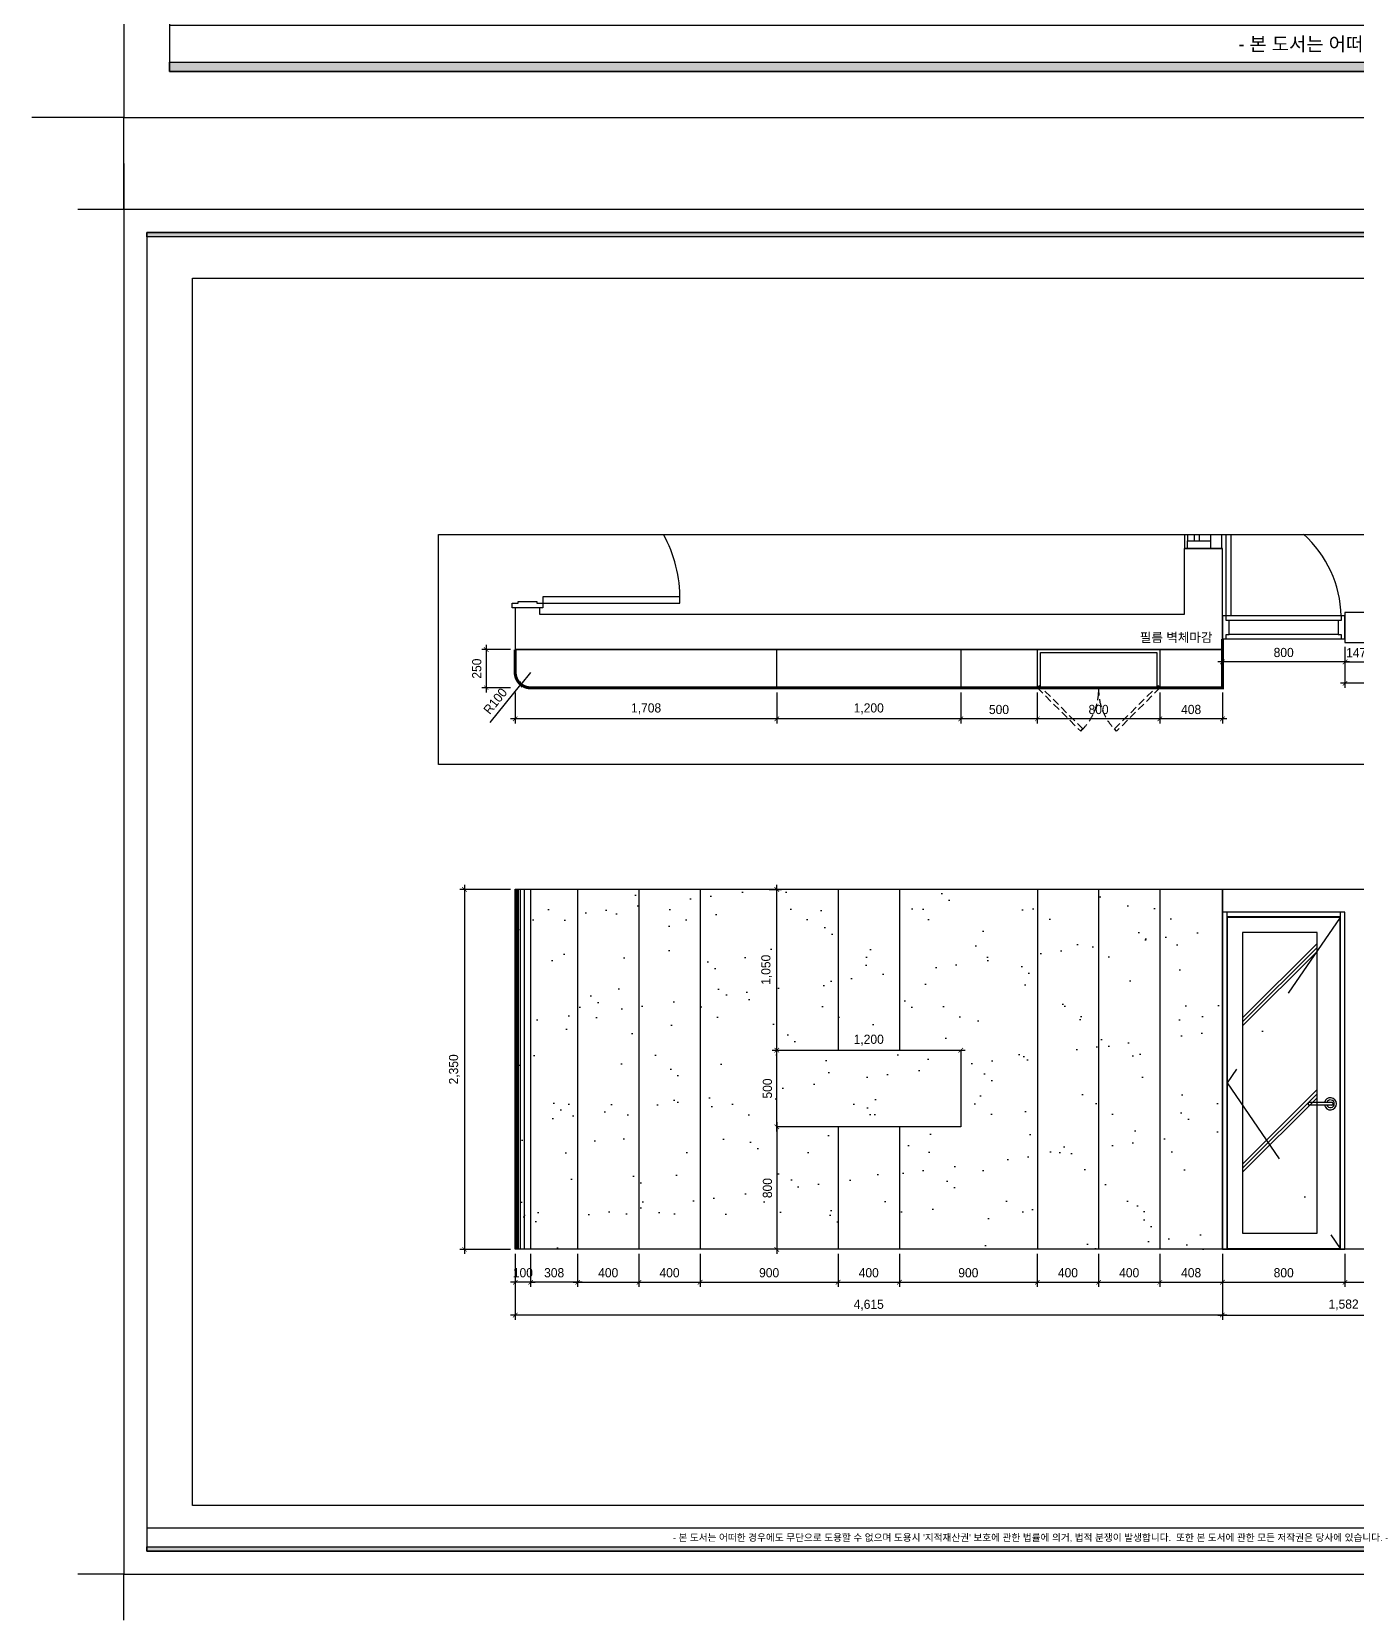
# Model space of a CAD drawing. Header units: millimetres. Extents: x 236955 to 308542, y 30900 to 88969.
# Drawn here: x 256342 to 264985, y 48020 to 58389 of the extents above; entities that cross this region are included whole.
import ezdxf
from ezdxf.enums import TextEntityAlignment as Align

# ---------------------------------------------------------------- set-up
doc = ezdxf.new("R2010")
doc.units = ezdxf.units.MM
doc.header["$LTSCALE"] = 100
doc.header["$PDMODE"] = 3
doc.linetypes.add('DASHED', pattern=[0.75, 0.5, -0.25])
doc.linetypes.add('DH-CEN2', pattern=[12, 6, -3, 0, -3])
doc.layers.get('DEFPOINTS').update_dxf_attribs({"color": 248})
for name, color, linetype in [('03-WAL NEW', 3, 'Continuous'), ('06-FUR', 6, 'Continuous'), ('07-DIM WAL', 5, 'Continuous'), ('_LIBR', 4, 'Continuous'), ('CO-DO-FR', 7, 'Continuous'), ('CO-DOOR', 8, 'Continuous'), ('F-WALL1', 2, 'Continuous'), ('F-WIN', 4, 'Continuous'), ('FORM(YOURNAME)-1', 1, 'Continuous'), ('FORM(YOURNAME)-11', 1, 'Continuous'), ('FUR', 8, 'DASHED'), ('설비', 140, 'Continuous')]:
    doc.layers.add(name, color=color, linetype=linetype)
doc.styles.add('HY 울릉도 L', font='')
doc.styles.add('YOURNAME', font='HY울릉도M.TTF')
doc.styles.add('코레일둥고', font='Korail_Round_Gothic_Medium.ttf')
doc.styles.get('HY 울릉도 L').set_extended_font_data('HY울릉도L')
doc.dimstyles.new('30', dxfattribs={"dimscale": 30, "dimtxt": 2, "dimasz": 1, "dimexe": 1, "dimexo": 1, "dimgap": 1, "dimtad": 1, "dimdec": 0, "dimrnd": 0.05, "dimdsep": 46, "dimlunit": 6, "dimtxsty": 'HY 울릉도 L', "dimblk": 'ARCHTICK', "dimcen": 2.5, "dimdle": 1, "dimclrd": 133, "dimclre": 133, "dimclrt": 30, "dimadec": 0, "dimazin": 0, "dimtfac": 1, "dimtdec": 0, "dimtix": 1, "dimtmove": 2, "dimatfit": 3, "dimldrblk": 'ARCHTICK', "dimfxl": 1, "dimlwd": -1, "dimlwe": -1, "dimarcsym": 0})

# ---------------------------------------------------------------- blocks, each defined once
blk = doc.blocks.new('FORM-ELEVATION')
at = {"layer": 'FORM(YOURNAME)-11'}
h = blk.add_hatch(color=256, dxfattribs=at)
h.dxf.hatch_style = 1
h.paths.add_polyline_path([(-10309, 35708), (71691, 35708), (71691, 35508), (-10309, 35508)])
h.paths.add_polyline_path([(-10309, -21492), (71691, -21492), (71691, -21692), (-10309, -21692)])
at = {"layer": 'DEFPOINTS', "color": 158}
blk.add_line((62481, -20692), (-10309, -20692), dxfattribs=at)
at = {"layer": 'DEFPOINTS', "color": 1}
for points in [[(-11309, 38708), (-11309, 36708), (-13309, 36708)], [(-11309, -24692), (-11309, -22692), (-13309, -22692)]]:
    blk.add_lwpolyline(points, dxfattribs=at)
at = {"layer": 'DEFPOINTS', "color": 158}
for points in [[(-10309, -21692), (71691, -21692), (71691, 35708), (-10309, 35708)], [(-8309, 33708), (61071, 33708), (61071, -19692), (-8309, -19692)]]:
    blk.add_lwpolyline(points, close=True, dxfattribs=at)
at = {"layer": 'FORM(YOURNAME)-11', "color": 250}
blk.add_lwpolyline([(-11309, -22692), (72691, -22692), (72691, 36708), (-11309, 36708)], close=True, dxfattribs=at)
at = {"layer": 'FORM(YOURNAME)-11'}
for points in [[(-10309, 35708), (71691, 35708), (71691, 35508), (-10309, 35508)], [(-10309, -21492), (71691, -21492), (71691, -21692), (-10309, -21692)]]:
    blk.add_lwpolyline(points, close=True, dxfattribs=at)
at = {"layer": 'FORM(YOURNAME)-11', "color": 1, "style": 'YOURNAME'}
blk.add_text("- 본 도서는 어떠한 경우에도 무단으로 도용할 수 없으며 도용시 '지적재산권' 보호에 관한 법률에 의거, 법적 분쟁이 발생합니다.  또한 본 도서에 관한 모든 저작권은 당사에 있습니다. -", height=300, dxfattribs=at).set_placement((28146, -21092), align=Align.MIDDLE_CENTER)
at = {"layer": 'FORM(YOURNAME)-11', "color": 3, "style": 'YOURNAME'}
for tag, height, p in [('1', 450, (71041, -1219)), ('2', 450, (71041, -1863)), ('3', 450, (71041, -3150)), ('4', 450, (71041, -5081)), ('5', 515, (71041, -7398)), ('6', 515, (71041, -9650)), ('7', 515, (71041, -11903)), ('8', 515, (71041, -14155)), ('9', 515, (71041, -16408)), ('10', 515, (66791, -18596)), ('11', 515, (71041, -18660)), ('12', 515, (66791, -20848)), ('13', 515, (71041, -20848))]:
    blk.add_attdef(tag, text='', height=height, dxfattribs=at).set_placement(p, align=Align.MIDDLE_RIGHT)
blk = doc.blocks.new('_ArchTick')
at = {"color": 0, "linetype": 'ByBlock', "const_width": 0.15}
blk.add_lwpolyline([(-0.5, -0.5), (0.5, 0.5)], dxfattribs=at)
blk = doc.blocks.new('*D246')
at = {"layer": '07-DIM WAL', "color": 133}
for p, q in [((261204, 51271), (261204, 50411)), ((261234, 51241), (261234, 51241)), ((261234, 50441), (261234, 50441))]:
    blk.add_line(p, q, dxfattribs=at)
at = {"layer": 'DEFPOINTS', "color": 0}
for p in [(261204, 51241), (261204, 50441), (261204, 50441)]:
    blk.add_point(p, dxfattribs=at)
at = {"layer": '07-DIM WAL', "color": 133, "xscale": 30, "yscale": 30, "zscale": 30}
for p, rotation in [((261204, 51241), 90), ((261204, 50441), 270)]:
    blk.add_blockref('_ArchTick', p, dxfattribs=dict(at, rotation=rotation))
at = {"layer": '07-DIM WAL', "color": 30, "insert": (261143, 50841), "char_height": 60, "attachment_point": 5, "rotation": 90, "style": 'HY 울릉도 L'}
blk.add_mtext('800', dxfattribs=at)
blk = doc.blocks.new('*D247')
at = {"layer": '07-DIM WAL', "color": 133}
for p, q in [((261204, 51211), (261204, 51771)), ((261234, 51741), (261234, 51741)), ((261234, 51241), (261234, 51241))]:
    blk.add_line(p, q, dxfattribs=at)
at = {"layer": 'DEFPOINTS', "color": 0}
for p in [(261204, 51741), (261204, 51741), (261204, 51241)]:
    blk.add_point(p, dxfattribs=at)
at = {"layer": '07-DIM WAL', "color": 133, "xscale": 30, "yscale": 30, "zscale": 30}
for p, rotation in [((261204, 51741), 90), ((261204, 51241), 270)]:
    blk.add_blockref('_ArchTick', p, dxfattribs=dict(at, rotation=rotation))
at = {"layer": '07-DIM WAL', "color": 30, "insert": (261143, 51491), "char_height": 60, "attachment_point": 5, "rotation": 90, "style": 'HY 울릉도 L'}
blk.add_mtext('500', dxfattribs=at)
blk = doc.blocks.new('*D248')
at = {"layer": '07-DIM WAL', "color": 133}
for p, q in [((261154, 52791), (261234, 52791)), ((261204, 51711), (261204, 52821)), ((261234, 51741), (261234, 51741))]:
    blk.add_line(p, q, dxfattribs=at)
at = {"layer": 'DEFPOINTS', "color": 0}
for p in [(261124, 52791), (261204, 52791), (261204, 51741)]:
    blk.add_point(p, dxfattribs=at)
at = {"layer": '07-DIM WAL', "color": 133, "xscale": 30, "yscale": 30, "zscale": 30}
for p, rotation in [((261204, 52791), 90), ((261204, 51741), 270)]:
    blk.add_blockref('_ArchTick', p, dxfattribs=dict(at, rotation=rotation))
at = {"layer": '07-DIM WAL', "color": 30, "insert": (261138, 52266), "char_height": 60, "attachment_point": 5, "rotation": 90, "style": 'HY 울릉도 L'}
blk.add_mtext('1,050', dxfattribs=at)
blk = doc.blocks.new('*D249')
at = {"layer": '07-DIM WAL', "color": 133}
blk.add_line((261174, 51741), (262434, 51741), dxfattribs=at)
at = {"layer": 'DEFPOINTS', "color": 0}
for p in [(261204, 51741), (262404, 51741), (262404, 51741)]:
    blk.add_point(p, dxfattribs=at)
at = {"layer": '07-DIM WAL', "color": 133, "xscale": 30, "yscale": 30, "zscale": 30, "rotation": 180}
blk.add_blockref('_ArchTick', (261204, 51741), dxfattribs=at)
at = {"layer": '07-DIM WAL', "color": 133, "xscale": 30, "yscale": 30, "zscale": 30}
blk.add_blockref('_ArchTick', (262404, 51741), dxfattribs=at)
at = {"layer": '07-DIM WAL', "color": 30, "insert": (261804, 51807), "char_height": 60, "attachment_point": 5, "style": 'HY 울릉도 L'}
blk.add_mtext('1,200', dxfattribs=at)
blk = doc.blocks.new('*D250')
at = {"layer": '07-DIM WAL', "color": 133}
for p, q in [((259597, 50411), (259597, 50196)), ((259904, 50411), (259904, 50196)), ((259934, 50226), (259567, 50226))]:
    blk.add_line(p, q, dxfattribs=at)
at = {"layer": 'DEFPOINTS', "color": 0}
for p in [(259597, 50441), (259904, 50441), (259597, 50226)]:
    blk.add_point(p, dxfattribs=at)
at = {"layer": '07-DIM WAL', "color": 133, "xscale": 30, "yscale": 30, "zscale": 30, "rotation": 180}
blk.add_blockref('_ArchTick', (259597, 50226), dxfattribs=at)
at = {"layer": '07-DIM WAL', "color": 133, "xscale": 30, "yscale": 30, "zscale": 30}
blk.add_blockref('_ArchTick', (259904, 50226), dxfattribs=at)
at = {"layer": '07-DIM WAL', "color": 30, "insert": (259751, 50288), "char_height": 60, "attachment_point": 5, "style": 'HY 울릉도 L'}
blk.add_mtext('308', dxfattribs=at)
blk = doc.blocks.new('*D251')
at = {"layer": '07-DIM WAL', "color": 133}
for p, q in [((259904, 50411), (259904, 50196)), ((260304, 50411), (260304, 50196)), ((259874, 50226), (260334, 50226))]:
    blk.add_line(p, q, dxfattribs=at)
at = {"layer": 'DEFPOINTS', "color": 0}
for p in [(259904, 50441), (260304, 50441), (260304, 50226)]:
    blk.add_point(p, dxfattribs=at)
at = {"layer": '07-DIM WAL', "color": 133, "xscale": 30, "yscale": 30, "zscale": 30, "rotation": 180}
blk.add_blockref('_ArchTick', (259904, 50226), dxfattribs=at)
at = {"layer": '07-DIM WAL', "color": 133, "xscale": 30, "yscale": 30, "zscale": 30}
blk.add_blockref('_ArchTick', (260304, 50226), dxfattribs=at)
at = {"layer": '07-DIM WAL', "color": 30, "insert": (260104, 50288), "char_height": 60, "attachment_point": 5, "style": 'HY 울릉도 L'}
blk.add_mtext('400', dxfattribs=at)
blk = doc.blocks.new('*D252')
at = {"layer": '07-DIM WAL', "color": 133}
for p, q in [((260304, 50411), (260304, 50196)), ((260704, 50411), (260704, 50196)), ((260274, 50226), (260734, 50226))]:
    blk.add_line(p, q, dxfattribs=at)
at = {"layer": 'DEFPOINTS', "color": 0}
for p in [(260304, 50441), (260704, 50441), (260704, 50226)]:
    blk.add_point(p, dxfattribs=at)
at = {"layer": '07-DIM WAL', "color": 133, "xscale": 30, "yscale": 30, "zscale": 30, "rotation": 180}
blk.add_blockref('_ArchTick', (260304, 50226), dxfattribs=at)
at = {"layer": '07-DIM WAL', "color": 133, "xscale": 30, "yscale": 30, "zscale": 30}
blk.add_blockref('_ArchTick', (260704, 50226), dxfattribs=at)
at = {"layer": '07-DIM WAL', "color": 30, "insert": (260504, 50288), "char_height": 60, "attachment_point": 5, "style": 'HY 울릉도 L'}
blk.add_mtext('400', dxfattribs=at)
blk = doc.blocks.new('*D253')
at = {"layer": '07-DIM WAL', "color": 133}
for p, q in [((260704, 50411), (260704, 50196)), ((261604, 50411), (261604, 50196)), ((260674, 50226), (261634, 50226))]:
    blk.add_line(p, q, dxfattribs=at)
at = {"layer": 'DEFPOINTS', "color": 0}
for p in [(260704, 50441), (261604, 50441), (261604, 50226)]:
    blk.add_point(p, dxfattribs=at)
at = {"layer": '07-DIM WAL', "color": 133, "xscale": 30, "yscale": 30, "zscale": 30, "rotation": 180}
blk.add_blockref('_ArchTick', (260704, 50226), dxfattribs=at)
at = {"layer": '07-DIM WAL', "color": 133, "xscale": 30, "yscale": 30, "zscale": 30}
blk.add_blockref('_ArchTick', (261604, 50226), dxfattribs=at)
at = {"layer": '07-DIM WAL', "color": 30, "insert": (261154, 50288), "char_height": 60, "attachment_point": 5, "style": 'HY 울릉도 L'}
blk.add_mtext('900', dxfattribs=at)
blk = doc.blocks.new('*D254')
at = {"layer": '07-DIM WAL', "color": 133}
for p, q in [((261604, 50411), (261604, 50196)), ((262004, 50411), (262004, 50196)), ((261574, 50226), (262034, 50226))]:
    blk.add_line(p, q, dxfattribs=at)
at = {"layer": 'DEFPOINTS', "color": 0}
for p in [(261604, 50441), (262004, 50441), (262004, 50226)]:
    blk.add_point(p, dxfattribs=at)
at = {"layer": '07-DIM WAL', "color": 133, "xscale": 30, "yscale": 30, "zscale": 30, "rotation": 180}
blk.add_blockref('_ArchTick', (261604, 50226), dxfattribs=at)
at = {"layer": '07-DIM WAL', "color": 133, "xscale": 30, "yscale": 30, "zscale": 30}
blk.add_blockref('_ArchTick', (262004, 50226), dxfattribs=at)
at = {"layer": '07-DIM WAL', "color": 30, "insert": (261804, 50288), "char_height": 60, "attachment_point": 5, "style": 'HY 울릉도 L'}
blk.add_mtext('400', dxfattribs=at)
blk = doc.blocks.new('*D255')
at = {"layer": '07-DIM WAL', "color": 133}
for p, q in [((262004, 50411), (262004, 50196)), ((262904, 50411), (262904, 50196)), ((261974, 50226), (262934, 50226))]:
    blk.add_line(p, q, dxfattribs=at)
at = {"layer": 'DEFPOINTS', "color": 0}
for p in [(262004, 50441), (262904, 50441), (262904, 50226)]:
    blk.add_point(p, dxfattribs=at)
at = {"layer": '07-DIM WAL', "color": 133, "xscale": 30, "yscale": 30, "zscale": 30, "rotation": 180}
blk.add_blockref('_ArchTick', (262004, 50226), dxfattribs=at)
at = {"layer": '07-DIM WAL', "color": 133, "xscale": 30, "yscale": 30, "zscale": 30}
blk.add_blockref('_ArchTick', (262904, 50226), dxfattribs=at)
at = {"layer": '07-DIM WAL', "color": 30, "insert": (262454, 50288), "char_height": 60, "attachment_point": 5, "style": 'HY 울릉도 L'}
blk.add_mtext('900', dxfattribs=at)
blk = doc.blocks.new('*D256')
at = {"layer": '07-DIM WAL', "color": 133}
for p, q in [((262904, 50411), (262904, 50196)), ((263304, 50411), (263304, 50196)), ((262874, 50226), (263334, 50226))]:
    blk.add_line(p, q, dxfattribs=at)
at = {"layer": 'DEFPOINTS', "color": 0}
for p in [(262904, 50441), (263304, 50441), (263304, 50226)]:
    blk.add_point(p, dxfattribs=at)
at = {"layer": '07-DIM WAL', "color": 133, "xscale": 30, "yscale": 30, "zscale": 30, "rotation": 180}
blk.add_blockref('_ArchTick', (262904, 50226), dxfattribs=at)
at = {"layer": '07-DIM WAL', "color": 133, "xscale": 30, "yscale": 30, "zscale": 30}
blk.add_blockref('_ArchTick', (263304, 50226), dxfattribs=at)
at = {"layer": '07-DIM WAL', "color": 30, "insert": (263104, 50288), "char_height": 60, "attachment_point": 5, "style": 'HY 울릉도 L'}
blk.add_mtext('400', dxfattribs=at)
blk = doc.blocks.new('*D257')
at = {"layer": '07-DIM WAL', "color": 133}
for p, q in [((263304, 50411), (263304, 50196)), ((263704, 50411), (263704, 50196)), ((263274, 50226), (263734, 50226))]:
    blk.add_line(p, q, dxfattribs=at)
at = {"layer": 'DEFPOINTS', "color": 0}
for p in [(263304, 50441), (263704, 50441), (263704, 50226)]:
    blk.add_point(p, dxfattribs=at)
at = {"layer": '07-DIM WAL', "color": 133, "xscale": 30, "yscale": 30, "zscale": 30, "rotation": 180}
blk.add_blockref('_ArchTick', (263304, 50226), dxfattribs=at)
at = {"layer": '07-DIM WAL', "color": 133, "xscale": 30, "yscale": 30, "zscale": 30}
blk.add_blockref('_ArchTick', (263704, 50226), dxfattribs=at)
at = {"layer": '07-DIM WAL', "color": 30, "insert": (263504, 50288), "char_height": 60, "attachment_point": 5, "style": 'HY 울릉도 L'}
blk.add_mtext('400', dxfattribs=at)
blk = doc.blocks.new('*D258')
at = {"layer": '07-DIM WAL', "color": 133}
for p, q in [((263704, 50411), (263704, 50196)), ((264112, 50411), (264112, 50196)), ((263674, 50226), (264142, 50226))]:
    blk.add_line(p, q, dxfattribs=at)
at = {"layer": 'DEFPOINTS', "color": 0}
for p in [(263704, 50441), (264112, 50441), (264112, 50226)]:
    blk.add_point(p, dxfattribs=at)
at = {"layer": '07-DIM WAL', "color": 133, "xscale": 30, "yscale": 30, "zscale": 30, "rotation": 180}
blk.add_blockref('_ArchTick', (263704, 50226), dxfattribs=at)
at = {"layer": '07-DIM WAL', "color": 133, "xscale": 30, "yscale": 30, "zscale": 30}
blk.add_blockref('_ArchTick', (264112, 50226), dxfattribs=at)
at = {"layer": '07-DIM WAL', "color": 30, "insert": (263908, 50288), "char_height": 60, "attachment_point": 5, "style": 'HY 울릉도 L'}
blk.add_mtext('408', dxfattribs=at)
blk = doc.blocks.new('*D259')
at = {"layer": '07-DIM WAL', "color": 133}
for p, q in [((264112, 50411), (264112, 50196)), ((264912, 50411), (264912, 50196)), ((264082, 50226), (264942, 50226))]:
    blk.add_line(p, q, dxfattribs=at)
at = {"layer": 'DEFPOINTS', "color": 0}
for p in [(264112, 50441), (264912, 50441), (264912, 50226)]:
    blk.add_point(p, dxfattribs=at)
at = {"layer": '07-DIM WAL', "color": 133, "xscale": 30, "yscale": 30, "zscale": 30, "rotation": 180}
blk.add_blockref('_ArchTick', (264112, 50226), dxfattribs=at)
at = {"layer": '07-DIM WAL', "color": 133, "xscale": 30, "yscale": 30, "zscale": 30}
blk.add_blockref('_ArchTick', (264912, 50226), dxfattribs=at)
at = {"layer": '07-DIM WAL', "color": 30, "insert": (264512, 50288), "char_height": 60, "attachment_point": 5, "style": 'HY 울릉도 L'}
blk.add_mtext('800', dxfattribs=at)
blk = doc.blocks.new('*D260')
at = {"layer": '07-DIM WAL', "color": 133}
for p, q in [((264912, 50411), (264912, 50196)), ((265344, 50411), (265344, 50196)), ((264882, 50226), (265374, 50226))]:
    blk.add_line(p, q, dxfattribs=at)
at = {"layer": 'DEFPOINTS', "color": 0}
for p in [(264912, 50441), (265344, 50441), (265344, 50226)]:
    blk.add_point(p, dxfattribs=at)
at = {"layer": '07-DIM WAL', "color": 133, "xscale": 30, "yscale": 30, "zscale": 30, "rotation": 180}
blk.add_blockref('_ArchTick', (264912, 50226), dxfattribs=at)
at = {"layer": '07-DIM WAL', "color": 133, "xscale": 30, "yscale": 30, "zscale": 30}
blk.add_blockref('_ArchTick', (265344, 50226), dxfattribs=at)
at = {"layer": '07-DIM WAL', "color": 30, "insert": (265128, 50288), "char_height": 60, "attachment_point": 5, "style": 'HY 울릉도 L'}
blk.add_mtext('432', dxfattribs=at)
blk = doc.blocks.new('*D263')
at = {"layer": '07-DIM WAL', "color": 133}
for p, q in [((259497, 50411), (259497, 49982)), ((264112, 50411), (264112, 49982)), ((264142, 50012), (259467, 50012))]:
    blk.add_line(p, q, dxfattribs=at)
at = {"layer": 'DEFPOINTS', "color": 0}
for p in [(259497, 50441), (264112, 50441), (259497, 50012)]:
    blk.add_point(p, dxfattribs=at)
at = {"layer": '07-DIM WAL', "color": 133, "xscale": 30, "yscale": 30, "zscale": 30, "rotation": 180}
blk.add_blockref('_ArchTick', (259497, 50012), dxfattribs=at)
at = {"layer": '07-DIM WAL', "color": 133, "xscale": 30, "yscale": 30, "zscale": 30}
blk.add_blockref('_ArchTick', (264112, 50012), dxfattribs=at)
at = {"layer": '07-DIM WAL', "color": 30, "insert": (261804, 50077), "char_height": 60, "attachment_point": 5, "style": 'HY 울릉도 L'}
blk.add_mtext('4,615', dxfattribs=at)
blk = doc.blocks.new('*D264')
at = {"layer": '07-DIM WAL', "color": 133}
for p, q in [((264112, 50411), (264112, 49982)), ((265694, 50411), (265694, 49982)), ((264082, 50012), (265724, 50012))]:
    blk.add_line(p, q, dxfattribs=at)
at = {"layer": 'DEFPOINTS', "color": 0}
for p in [(264112, 50441), (265694, 50441), (265694, 50012)]:
    blk.add_point(p, dxfattribs=at)
at = {"layer": '07-DIM WAL', "color": 133, "xscale": 30, "yscale": 30, "zscale": 30, "rotation": 180}
blk.add_blockref('_ArchTick', (264112, 50012), dxfattribs=at)
at = {"layer": '07-DIM WAL', "color": 133, "xscale": 30, "yscale": 30, "zscale": 30}
blk.add_blockref('_ArchTick', (265694, 50012), dxfattribs=at)
at = {"layer": '07-DIM WAL', "color": 30, "insert": (264903, 50078), "char_height": 60, "attachment_point": 5, "style": 'HY 울릉도 L'}
blk.add_mtext('1,582', dxfattribs=at)
blk = doc.blocks.new('*D265')
at = {"layer": '07-DIM WAL', "color": 133}
for p, q in [((259467, 52791), (259136, 52791)), ((259166, 52821), (259166, 50411)), ((259467, 50441), (259136, 50441))]:
    blk.add_line(p, q, dxfattribs=at)
at = {"layer": 'DEFPOINTS', "color": 0}
for p in [(259497, 52791), (259166, 50441), (259497, 50441)]:
    blk.add_point(p, dxfattribs=at)
at = {"layer": '07-DIM WAL', "color": 133, "xscale": 30, "yscale": 30, "zscale": 30}
for p, rotation in [((259166, 52791), 90), ((259166, 50441), 270)]:
    blk.add_blockref('_ArchTick', p, dxfattribs=dict(at, rotation=rotation))
at = {"layer": '07-DIM WAL', "color": 30, "insert": (259100, 51616), "char_height": 60, "attachment_point": 5, "rotation": 90, "style": 'HY 울릉도 L'}
blk.add_mtext('2,350', dxfattribs=at)
blk = doc.blocks.new('*D269')
at = {"layer": '07-DIM WAL', "color": 133}
for p, q in [((259467, 54357), (259278, 54357)), ((259308, 54387), (259308, 54077)), ((259467, 54107), (259278, 54107))]:
    blk.add_line(p, q, dxfattribs=at)
at = {"layer": 'DEFPOINTS', "color": 0}
for p in [(259497, 54357), (259308, 54107), (259497, 54107)]:
    blk.add_point(p, dxfattribs=at)
at = {"layer": '07-DIM WAL', "color": 133, "xscale": 30, "yscale": 30, "zscale": 30}
for p, rotation in [((259308, 54357), 90), ((259308, 54107), 270)]:
    blk.add_blockref('_ArchTick', p, dxfattribs=dict(at, rotation=rotation))
at = {"layer": '07-DIM WAL', "color": 30, "insert": (259246, 54232), "char_height": 60, "attachment_point": 5, "rotation": 90, "style": 'HY 울릉도 L'}
blk.add_mtext('250', dxfattribs=at)
blk = doc.blocks.new('*D270')
at = {"layer": '07-DIM WAL', "color": 133}
for p, q in [((263704, 54077), (263704, 53874)), ((264112, 54077), (264112, 53874)), ((264142, 53904), (263674, 53904))]:
    blk.add_line(p, q, dxfattribs=at)
at = {"layer": 'DEFPOINTS', "color": 0}
for p in [(263704, 54107), (264112, 54107), (263704, 53904)]:
    blk.add_point(p, dxfattribs=at)
at = {"layer": '07-DIM WAL', "color": 133, "xscale": 30, "yscale": 30, "zscale": 30, "rotation": 180}
blk.add_blockref('_ArchTick', (263704, 53904), dxfattribs=at)
at = {"layer": '07-DIM WAL', "color": 133, "xscale": 30, "yscale": 30, "zscale": 30}
blk.add_blockref('_ArchTick', (264112, 53904), dxfattribs=at)
at = {"layer": '07-DIM WAL', "color": 30, "insert": (263908, 53965), "char_height": 60, "attachment_point": 5, "style": 'HY 울릉도 L'}
blk.add_mtext('408', dxfattribs=at)
blk = doc.blocks.new('*D271')
at = {"layer": '07-DIM WAL', "color": 133}
for p, q in [((262904, 54077), (262904, 53874)), ((263704, 54077), (263704, 53874)), ((263734, 53904), (262874, 53904))]:
    blk.add_line(p, q, dxfattribs=at)
at = {"layer": 'DEFPOINTS', "color": 0}
for p in [(262904, 54107), (263704, 54107), (262904, 53904)]:
    blk.add_point(p, dxfattribs=at)
at = {"layer": '07-DIM WAL', "color": 133, "xscale": 30, "yscale": 30, "zscale": 30, "rotation": 180}
blk.add_blockref('_ArchTick', (262904, 53904), dxfattribs=at)
at = {"layer": '07-DIM WAL', "color": 133, "xscale": 30, "yscale": 30, "zscale": 30}
blk.add_blockref('_ArchTick', (263704, 53904), dxfattribs=at)
at = {"layer": '07-DIM WAL', "color": 30, "insert": (263304, 53965), "char_height": 60, "attachment_point": 5, "style": 'HY 울릉도 L'}
blk.add_mtext('800', dxfattribs=at)
blk = doc.blocks.new('*D272')
at = {"layer": '07-DIM WAL', "color": 133}
for p, q in [((262404, 54077), (262404, 53874)), ((262904, 54077), (262904, 53874)), ((262934, 53904), (262374, 53904))]:
    blk.add_line(p, q, dxfattribs=at)
at = {"layer": 'DEFPOINTS', "color": 0}
for p in [(262404, 54107), (262904, 54107), (262404, 53904)]:
    blk.add_point(p, dxfattribs=at)
at = {"layer": '07-DIM WAL', "color": 133, "xscale": 30, "yscale": 30, "zscale": 30, "rotation": 180}
blk.add_blockref('_ArchTick', (262404, 53904), dxfattribs=at)
at = {"layer": '07-DIM WAL', "color": 133, "xscale": 30, "yscale": 30, "zscale": 30}
blk.add_blockref('_ArchTick', (262904, 53904), dxfattribs=at)
at = {"layer": '07-DIM WAL', "color": 30, "insert": (262654, 53965), "char_height": 60, "attachment_point": 5, "style": 'HY 울릉도 L'}
blk.add_mtext('500', dxfattribs=at)
blk = doc.blocks.new('*D273')
at = {"layer": '07-DIM WAL', "color": 133}
for p, q in [((261204, 54077), (261204, 53874)), ((262404, 54077), (262404, 53874)), ((262434, 53904), (261174, 53904))]:
    blk.add_line(p, q, dxfattribs=at)
at = {"layer": 'DEFPOINTS', "color": 0}
for p in [(261204, 54107), (262404, 54107), (261204, 53904)]:
    blk.add_point(p, dxfattribs=at)
at = {"layer": '07-DIM WAL', "color": 133, "xscale": 30, "yscale": 30, "zscale": 30, "rotation": 180}
blk.add_blockref('_ArchTick', (261204, 53904), dxfattribs=at)
at = {"layer": '07-DIM WAL', "color": 133, "xscale": 30, "yscale": 30, "zscale": 30}
blk.add_blockref('_ArchTick', (262404, 53904), dxfattribs=at)
at = {"layer": '07-DIM WAL', "color": 30, "insert": (261804, 53970), "char_height": 60, "attachment_point": 5, "style": 'HY 울릉도 L'}
blk.add_mtext('1,200', dxfattribs=at)
blk = doc.blocks.new('*D274')
at = {"layer": '07-DIM WAL', "color": 133}
for p, q in [((259497, 54077), (259497, 53874)), ((261204, 54077), (261204, 53874)), ((261234, 53904), (259467, 53904))]:
    blk.add_line(p, q, dxfattribs=at)
at = {"layer": 'DEFPOINTS', "color": 0}
for p in [(259497, 54107), (261204, 54107), (259497, 53904)]:
    blk.add_point(p, dxfattribs=at)
at = {"layer": '07-DIM WAL', "color": 133, "xscale": 30, "yscale": 30, "zscale": 30, "rotation": 180}
blk.add_blockref('_ArchTick', (259497, 53904), dxfattribs=at)
at = {"layer": '07-DIM WAL', "color": 133, "xscale": 30, "yscale": 30, "zscale": 30}
blk.add_blockref('_ArchTick', (261204, 53904), dxfattribs=at)
at = {"layer": '07-DIM WAL', "color": 30, "insert": (260351, 53970), "char_height": 60, "attachment_point": 5, "style": 'HY 울릉도 L'}
blk.add_mtext('1,708', dxfattribs=at)
blk = doc.blocks.new('*D275')
at = {"layer": '07-DIM WAL', "color": 133}
for p in [(259333, 53880), (259597, 54207)]:
    blk.add_line(p, (259534, 54129), dxfattribs=at)
at = {"layer": 'DEFPOINTS', "color": 0}
for p in [(259534, 54129), (259597, 54207)]:
    blk.add_point(p, dxfattribs=at)
at = {"layer": '07-DIM WAL', "color": 133, "xscale": 30, "yscale": 30, "zscale": 30, "rotation": 51.00209776060105}
blk.add_blockref('_ArchTick', (259534, 54129), dxfattribs=at)
at = {"layer": '07-DIM WAL', "color": 30, "insert": (259367, 54020), "char_height": 60, "attachment_point": 5, "rotation": 51.0021, "style": 'HY 울릉도 L'}
blk.add_mtext('R100', dxfattribs=at)
blk = doc.blocks.new('*D276')
at = {"layer": '07-DIM WAL', "color": 133}
for p, q in [((264912, 54374), (264912, 54246)), ((265059, 54374), (265059, 54246)), ((264912, 54276), (264882, 54276)), ((264912, 54276), (265059, 54276)), ((265059, 54276), (265089, 54276))]:
    blk.add_line(p, q, dxfattribs=at)
at = {"layer": 'DEFPOINTS', "color": 0}
for p in [(264912, 54404), (265059, 54404), (265059, 54276)]:
    blk.add_point(p, dxfattribs=at)
at = {"layer": '07-DIM WAL', "color": 133, "xscale": 30, "yscale": 30, "zscale": 30}
blk.add_blockref('_ArchTick', (264912, 54276), dxfattribs=at)
at = {"layer": '07-DIM WAL', "color": 133, "xscale": 30, "yscale": 30, "zscale": 30, "rotation": 180}
blk.add_blockref('_ArchTick', (265059, 54276), dxfattribs=at)
at = {"layer": '07-DIM WAL', "color": 30, "insert": (264985, 54336), "char_height": 60, "attachment_point": 5, "style": 'HY 울릉도 L'}
blk.add_mtext('147', dxfattribs=at)
blk = doc.blocks.new('*D277')
at = {"layer": '07-DIM WAL', "color": 133}
for p, q in [((264112, 54374), (264112, 54246)), ((264912, 54374), (264912, 54246)), ((264942, 54276), (264082, 54276))]:
    blk.add_line(p, q, dxfattribs=at)
at = {"layer": 'DEFPOINTS', "color": 0}
for p in [(264112, 54404), (264912, 54404), (264112, 54276)]:
    blk.add_point(p, dxfattribs=at)
at = {"layer": '07-DIM WAL', "color": 133, "xscale": 30, "yscale": 30, "zscale": 30, "rotation": 180}
blk.add_blockref('_ArchTick', (264112, 54276), dxfattribs=at)
at = {"layer": '07-DIM WAL', "color": 133, "xscale": 30, "yscale": 30, "zscale": 30}
blk.add_blockref('_ArchTick', (264912, 54276), dxfattribs=at)
at = {"layer": '07-DIM WAL', "color": 30, "insert": (264512, 54337), "char_height": 60, "attachment_point": 5, "style": 'HY 울릉도 L'}
blk.add_mtext('800', dxfattribs=at)
blk = doc.blocks.new('*D279')
at = {"layer": '07-DIM WAL', "color": 133}
for p, q in [((264912, 54374), (264912, 54106)), ((265694, 54374), (265694, 54106)), ((265724, 54136), (264882, 54136))]:
    blk.add_line(p, q, dxfattribs=at)
at = {"layer": 'DEFPOINTS', "color": 0}
for p in [(264912, 54404), (265694, 54404), (264912, 54136)]:
    blk.add_point(p, dxfattribs=at)
at = {"layer": '07-DIM WAL', "color": 133, "xscale": 30, "yscale": 30, "zscale": 30, "rotation": 180}
blk.add_blockref('_ArchTick', (264912, 54136), dxfattribs=at)
at = {"layer": '07-DIM WAL', "color": 133, "xscale": 30, "yscale": 30, "zscale": 30}
blk.add_blockref('_ArchTick', (265694, 54136), dxfattribs=at)
at = {"layer": '07-DIM WAL', "color": 30, "insert": (265303, 54197), "char_height": 60, "attachment_point": 5, "style": 'HY 울릉도 L'}
blk.add_mtext('782', dxfattribs=at)
blk = doc.blocks.new('*D281')
at = {"color": 133}
for p, q in [((259497, 50411), (259497, 50196)), ((259597, 50411), (259597, 50196)), ((259497, 50226), (259467, 50226)), ((259597, 50226), (259497, 50226)), ((259597, 50226), (259627, 50226))]:
    blk.add_line(p, q, dxfattribs=at)
at = {"layer": 'DEFPOINTS', "color": 0}
for p in [(259497, 50441), (259597, 50441), (259497, 50226)]:
    blk.add_point(p, dxfattribs=at)
at = {"color": 133, "xscale": 30, "yscale": 30, "zscale": 30}
blk.add_blockref('_ArchTick', (259497, 50226), dxfattribs=at)
at = {"color": 133, "xscale": 30, "yscale": 30, "zscale": 30, "rotation": 180}
blk.add_blockref('_ArchTick', (259597, 50226), dxfattribs=at)
at = {"color": 30, "insert": (259547, 50288), "char_height": 60, "attachment_point": 5, "style": 'HY 울릉도 L'}
blk.add_mtext('100', dxfattribs=at)

msp = doc.modelspace()

# ---------------------------------------------------------------- hatches: boundary and pattern name
at = {"layer": '03-WAL NEW'}
h = msp.add_hatch(dxfattribs=at)
h.set_pattern_fill('AR-SAND', color=8, scale=10)
h.paths.add_polyline_path([(264111.9, 52791.4), (259496.9, 52791.4), (259496.9, 50441.4), (264111.9, 50441.4)])
at = {"layer": 'CO-DOOR'}
h = msp.add_hatch(dxfattribs=at)
h.set_pattern_fill('RCONC', color=251, scale=150, style=0)
h.set_pattern_definition([(45, (240700.86, 35091.4), (-477.297, 477.297), []), (45, (240727.4, 35091.4), (-477.297, 477.297), []), (45, (240753.9, 35091.4), (-477.297, 477.297), [])])
h.paths.add_polyline_path([(264729.9, 52508.4), (264243.9, 52508.4), (264243.9, 50546.4), (264729.9, 50546.4)])

# ---------------------------------------------------------------- linework, layer by layer
at = {"color": 8}
for p, q in [((259501.4, 52791.4), (259501.4, 50441.4)), ((259507.1, 52791.4), (259507.1, 50441.4)), ((259516, 52791.4), (259516, 50441.4)), ((259529.7, 52791.4), (259529.7, 50441.4)), ((259554.8, 52791.4), (259554.8, 50441.4))]:
    msp.add_line(p, q, dxfattribs=at)
for p, q in [((259596.9, 52791.4), (259596.9, 50441.4)), ((259904.4, 52791.4), (259904.4, 50441.4)), ((260304.4, 52791.4), (260304.4, 50441.4)), ((260704.4, 52791.4), (260704.4, 50441.4)), ((261604.4, 52791.4), (261604.4, 51741.4)), ((262004.4, 52791.4), (262004.4, 51741.4)), ((262904.4, 52791.4), (262904.4, 50441.4)), ((263304.4, 52791.4), (263304.4, 50441.4)), ((263704.4, 52791.4), (263704.4, 50441.4)), ((261604.4, 51241.4), (261604.4, 50441.4)), ((262004.4, 51241.4), (262004.4, 50441.4))]:
    msp.add_line(p, q)
msp.add_lwpolyline([(258996.9, 53606.6), (258996.9, 55108.6), (266138.9, 55108.6), (266138.9, 53606.6)], close=True)
at = {"layer": '03-WAL NEW'}
for points in [[(265058.9, 54403.6), (265058.9, 54598.6), (264911.9, 54598.6), (264911.9, 54403.6)], [(259496.9, 52791.4), (264111.9, 52791.4), (264111.9, 50441.4), (259496.9, 50441.4)], [(264111.9, 52791.4), (265693.9, 52791.4), (265693.9, 50441.4), (264111.9, 50441.4)], [(261204.4, 51741.4), (262404.4, 51741.4), (262404.4, 51241.4), (261204.4, 51241.4)]]:
    msp.add_lwpolyline(points, close=True, dxfattribs=at)
msp.add_lwpolyline([(259496.9, 54356.6), (259496.9, 54206.6, 0.4142136), (259596.9, 54106.6), (264111.9, 54106.6), (264111.9, 54356.6), (259496.9, 54356.6)], format="xyb", dxfattribs=at)
msp.add_lwpolyline([(261204.4, 54106.6), (261204.4, 54356.6), (262404.4, 54356.6), (262404.4, 54106.6)], dxfattribs=at)
at = {"layer": '06-FUR'}
for points in [[(262904.4, 54106.6), (262904.4, 54356.6), (263704.4, 54356.6), (263704.4, 54106.6)], [(262924.4, 54106.6), (262924.4, 54336.6), (263684.4, 54336.6), (263684.4, 54106.6)]]:
    msp.add_lwpolyline(points, dxfattribs=at)
at = {"layer": '_LIBR', "linetype": 'Continuous'}
for p, q in [((264866.9, 54545.6), (264156.9, 54545.6)), ((264886.9, 54576.1), (264166.9, 54576.1)), ((264866.9, 54455.6), (264156.9, 54455.6)), ((264136.9, 54426.1), (264886.9, 54426.1))]:
    msp.add_line(p, q, dxfattribs=at)
msp.add_lwpolyline([(264166.9, 55108.6), (264166.9, 54576.1), (264136.9, 54576.1), (264136.9, 55108.6)], dxfattribs=at)
for points in [[(264136.9, 54545.6), (264136.9, 54576.1), (264111.9, 54576.1), (264111.9, 54426.1), (264136.9, 54426.1), (264136.9, 54455.6), (264156.9, 54455.6), (264156.9, 54545.6)], [(264866.9, 54455.6), (264886.9, 54455.6), (264886.9, 54426.1), (264911.9, 54426.1), (264911.9, 54576.1), (264886.9, 54576.1), (264886.9, 54545.6), (264866.9, 54545.6)]]:
    msp.add_lwpolyline(points, close=True, dxfattribs=at)
msp.add_arc((264151.9, 54560), 735.2, 1.25945, 48.27041, dxfattribs=at)
at = {"layer": 'CO-DO-FR'}
for p, q in [((264141.9, 52641.4), (264141.9, 50441.4)), ((264881.9, 52611.4), (264141.9, 52611.4)), ((264881.9, 50441.4), (264881.9, 52641.4))]:
    msp.add_line(p, q, dxfattribs=at)
for points in [[(259676.9, 54629.6), (259476.9, 54629.6), (259476.9, 54659.6), (259516.9, 54659.6), (259516.9, 54669.6), (259636.9, 54669.6), (259636.9, 54659.6), (259676.9, 54659.6), (259676.9, 54629.6)], [(264911.9, 52641.4), (264111.9, 52641.4), (264111.9, 50441.4), (264911.9, 50441.4)]]:
    msp.add_lwpolyline(points, close=True, dxfattribs=at)
at = {"layer": 'CO-DOOR'}
for p, q in [((264671.6, 51395.4), (264671.6, 51387.4)), ((264827.1, 51400.4), (264676.6, 51400.4)), ((264827.1, 51382.4), (264676.6, 51382.4)), ((264832.1, 51395.4), (264832.1, 51387.4))]:
    msp.add_line(p, q, dxfattribs=at)
for points in [[(260571.9, 54699.6), (259676.9, 54699.6), (259676.9, 54659.6), (260571.9, 54659.6)], [(264879.9, 52608.4), (264143.9, 52608.4), (264143.9, 50446.4), (264879.9, 50446.4)], [(264729.9, 52508.4), (264243.9, 52508.4), (264243.9, 50546.4), (264729.9, 50546.4)]]:
    msp.add_lwpolyline(points, close=True, dxfattribs=at)
at = {"layer": 'CO-DOOR', "linetype": 'DH-CEN2'}
msp.add_lwpolyline([(264879.9, 52608.4), (264143.9, 51527.4), (264879.9, 50446.4)], dxfattribs=at)
at = {"layer": 'CO-DOOR'}
for centre, radius, start, end in [((259706.4, 54689.6), 865.5, 359.33799, 28.95422), ((264676.6, 51395.4), 5, 90, 180), ((264676.6, 51387.4), 5, 180, 270), ((264816.9, 51391.4), 40, 193.00288, 166.99712), ((264816.9, 51391.4), 25, 201.1002, 158.8998), ((264827.1, 51395.4), 5, 0, 90), ((264827.1, 51387.4), 5, 270, 0)]:
    msp.add_arc(centre, radius, start, end, dxfattribs=at)
at = {"layer": 'F-WALL1'}
msp.add_lwpolyline([(259496.9, 54629.6), (259496.9, 54356.6), (263916.9, 54356.6), (264111.9, 54356.6), (264111.9, 55016.6), (263861.9, 55016.6), (263861.9, 54584.6), (259656.9, 54584.6), (259656.9, 54629.6)], close=True, dxfattribs=at)
at = {"layer": 'F-WIN'}
for p, q in [((263864.4, 55108.6), (263864.4, 55016.6)), ((263884.4, 55108.6), (263884.4, 55066.6)), ((264034.4, 55108.6), (264034.4, 55066.6)), ((264109.4, 55016.6), (264109.4, 55108.6)), ((263864.4, 55016.6), (264109.4, 55016.6))]:
    msp.add_line(p, q, dxfattribs=at)
msp.add_lwpolyline([(263884.4, 55016.6), (263884.4, 55066.6), (264034.4, 55066.6), (264034.4, 55016.6)], close=True, dxfattribs=at)
for points in [[(263929.4, 55066.6), (263929.4, 55108.6)], [(263959.4, 55108.6), (263959.4, 55066.6)]]:
    msp.add_lwpolyline(points, dxfattribs=at)
at = {"layer": 'FUR'}
for points in [[(262904.4, 54106.6), (263187.2, 53823.8), (263201.3, 53837.9), (262918.5, 54120.8), (262904.4, 54106.6)], [(263704.4, 54106.6), (263421.5, 53823.8), (263407.4, 53837.9), (263690.2, 54120.8), (263704.4, 54106.6)]]:
    msp.add_lwpolyline(points, dxfattribs=at)
for centre, start, end in [((262940, 54092.2), 314.2144, 2.26248), ((263668.8, 54092.2), 177.73752, 225.7856)]:
    msp.add_arc(centre, 364.7, start, end, dxfattribs=at)
at = {"layer": '설비', "color": 140, "const_width": 20}
msp.add_lwpolyline([(259496.9, 54356.6), (259496.9, 54206.6, 0.4142136), (259596.9, 54106.6), (264111.9, 54106.6), (264111.9, 54426.1)], format="xyb", dxfattribs=at)

# ---------------------------------------------------------------- block references
at = {"layer": 'FORM(YOURNAME)-1'}
for p, xscale, yscale, zscale in [((260334.4, 64637.5), 0.3, 0.3, 0.3), ((258638.1, 51723.8), 0.15, 0.15, 0.15)]:
    msp.add_blockref('FORM-ELEVATION', p, dxfattribs=dict(at, xscale=xscale, yscale=yscale, zscale=zscale))

# ---------------------------------------------------------------- texts
at = {"layer": '설비', "color": 140, "style": '코레일둥고'}
msp.add_text('필름 벽체마감', height=60, dxfattribs=at).set_placement((263573.6, 54405.8))

# ---------------------------------------------------------------- dimensions: what is measured, and where the dimension line sits
dim = msp.add_linear_dim(base=(259496.9, 50226.3), p1=(259596.9, 50441.4), p2=(259496.9, 50441.4), dimstyle='30', override={"dimfxl": 1.25})
dim.commit()
dim.dimension.update_dxf_attribs({"geometry": '*D281', "text_midpoint": (259546.9, 50287.6)})
at = {"layer": '07-DIM WAL'}
for base, p1, p2, picture, middle in [((259307.6, 54106.6), (259496.9, 54356.6), (259496.9, 54106.6), '*D269', (259246.3, 54231.6)), ((259165.6, 50441.4), (259496.9, 52791.4), (259496.9, 50441.4), '*D265', (259099.6, 51616.4)), ((261204.4, 52791.4), (261204.4, 51741.4), (261124.2, 52791.4), '*D248', (261138.4, 52266.4)), ((261204.4, 51741.4), (261204.4, 51241.4), (261204.4, 51741.4), '*D247', (261143.1, 51491.4)), ((261204.4, 50441.4), (261204.4, 51241.4), (261204.4, 50441.4), '*D246', (261143.1, 50841.4))]:
    dim = msp.add_linear_dim(base=base, p1=p1, p2=p2, angle=90, dimstyle='30', override={"dimfxl": 1.25}, dxfattribs=at)
    dim.commit()
    dim.dimension.update_dxf_attribs({"geometry": picture, "text_midpoint": middle})
for base, p1, p2, picture, middle in [((264111.9, 54275.6), (264911.9, 54403.6), (264111.9, 54403.6), '*D277', (264511.9, 54336.9)), ((265058.9, 54275.6), (264911.9, 54403.6), (265058.9, 54403.6), '*D276', (264985.4, 54335.6)), ((264911.9, 54135.8), (265693.9, 54403.6), (264911.9, 54403.6), '*D279', (265302.9, 54197.1)), ((259496.8636201, 53904.0363104), (261204.3636201, 54106.6213829), (259496.8636201, 54106.6213829), '*D274', (260350.6136201, 53969.9793227)), ((261204.4, 53904), (262404.4, 54106.6), (261204.4, 54106.6), '*D273', (261804.4, 53970)), ((262404.4, 53904), (262904.4, 54106.6), (262404.4, 54106.6), '*D272', (262654.4, 53965.3)), ((262904.4, 53904), (263704.4, 54106.6), (262904.4, 54106.6), '*D271', (263304.4, 53965.3)), ((263704.3636201, 53904.0363104), (264111.8636201, 54106.6213829), (263704.3636201, 54106.6213829), '*D270', (263908.1136201, 53965.3388885)), ((262404.4, 51741.4), (261204.4, 51741.4), (262404.4, 51741.4), '*D249', (261804.4, 51807.3)), ((259496.9, 50012.1), (264111.9, 50441.4), (259496.9, 50441.4), '*D263', (261804.4, 50077.4)), ((259596.8636201, 50226.2985182), (259904.3636201, 50441.3786171), (259596.8636201, 50441.3786171), '*D250', (259750.6136201, 50287.6418018)), ((260304.4, 50226.3), (259904.4, 50441.4), (260304.4, 50441.4), '*D251', (260104.4, 50287.6)), ((260704.4, 50226.3), (260304.4, 50441.4), (260704.4, 50441.4), '*D252', (260504.4, 50287.6)), ((261604.4, 50226.3), (260704.4, 50441.4), (261604.4, 50441.4), '*D253', (261154.4, 50287.6)), ((262004.4, 50226.3), (261604.4, 50441.4), (262004.4, 50441.4), '*D254', (261804.4, 50287.6)), ((262904.4, 50226.3), (262004.4, 50441.4), (262904.4, 50441.4), '*D255', (262454.4, 50287.6)), ((263304.4, 50226.3), (262904.4, 50441.4), (263304.4, 50441.4), '*D256', (263104.4, 50287.6)), ((263704.4, 50226.3), (263304.4, 50441.4), (263704.4, 50441.4), '*D257', (263504.4, 50287.6)), ((264111.8636201, 50226.2985182), (263704.3636201, 50441.3786171), (264111.8636201, 50441.3786171), '*D258', (263908.1136201, 50287.6010962)), ((264911.9, 50226.3), (264111.9, 50441.4), (264911.9, 50441.4), '*D259', (264511.9, 50287.6)), ((265693.9, 50012.1), (264111.9, 50441.4), (265693.9, 50441.4), '*D264', (264902.9, 50078.1)), ((265343.9, 50226.3), (264911.9, 50441.4), (265343.9, 50441.4), '*D260', (265127.9, 50287.6))]:
    dim = msp.add_linear_dim(base=base, p1=p1, p2=p2, dimstyle='30', override={"dimfxl": 1.25}, dxfattribs=at)
    dim.commit()
    dim.dimension.update_dxf_attribs({"geometry": picture, "text_midpoint": middle})
dim = msp.add_radius_dim(center=(259596.9, 54206.6), mpoint=(259533.9, 54128.9), dimstyle='30', override={"dimfxl": 1.25}, dxfattribs=at)
dim.commit()
dim.dimension.update_dxf_attribs({"geometry": '*D275', "text_midpoint": (259366.8, 54019.8)})

doc.saveas('drawing.dxf')
